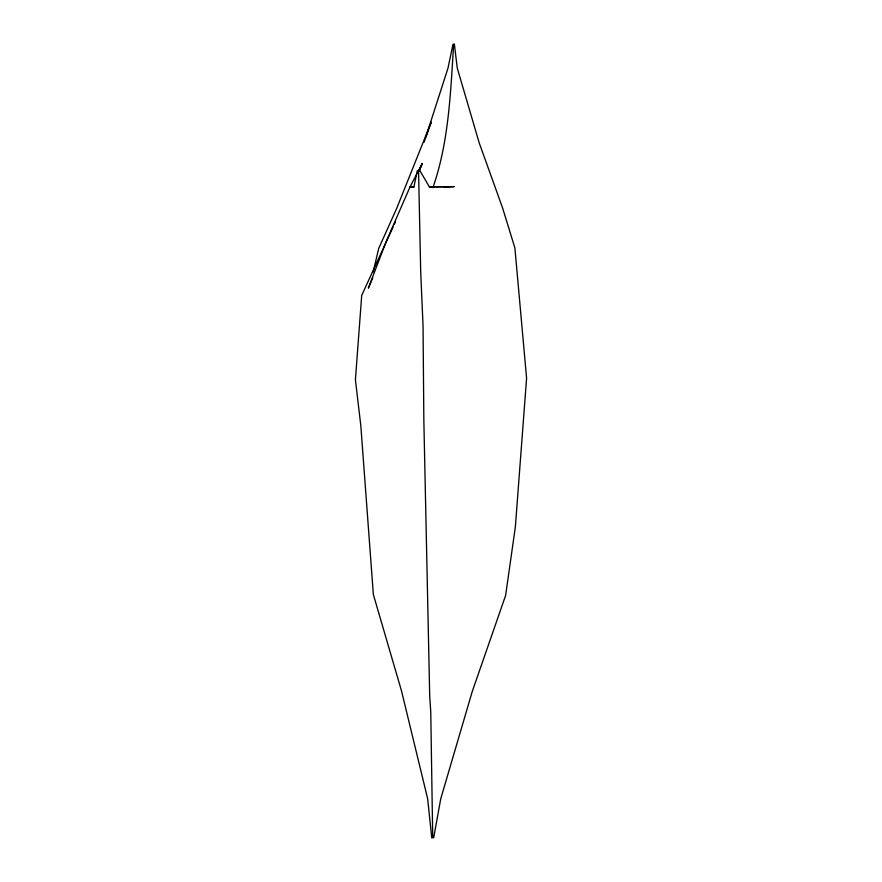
<?xml version="1.0" encoding="UTF-8"?>
<svg xmlns="http://www.w3.org/2000/svg" width="882" height="882" viewBox="0 0 882 882"><rect width="100%" height="100%" fill="white"/><g stroke="black" fill="none" stroke-linecap="round" stroke-linejoin="round"><path stroke-width="1.32" d="M433.69 837.779L440.746 798.761L472.267 691.466L505.629 595.405L515.364 526.885L526.587 378.191L514.89 247.974L502.608 207.998L479.202 142.884L457.251 68.057L454.373 44.1M452.984 44.232L447.968 68.256L424.165 142.068M417.362 170.557L413.856 187.171L409.976 187.006L386.029 241.911L368.356 288.149L372.733 278.028M373.229 271.899L378.676 248.537L396.613 208.593L431.254 122.102L425.951 137.107M432.908 187.69C448.938 141.605 450.537 92.456 453.679 44.232L453.679 44.111M418.95 171.163L422.235 163.589L418.553 170.612M418.983 171.086L422.235 163.589L418.807 171.042M393.118 227.005L361.708 295.404L355.413 379.8L360.837 425.83L373.351 594.523L401.486 690.838L427.649 798.706L431.75 837.889M394.254 224.524L395.401 222.032M417.329 172.949L409.976 187.006L413.934 186.995M443.646 187.348L454.208 186.62L429.413 186.896L419.711 170.347M429.413 186.896L446.281 186.664M418.542 170.358L420.703 271.932L423.051 326.02L423.834 419.788L429.71 696.185L430.758 712.061L432.72 837.9"/></g></svg>
